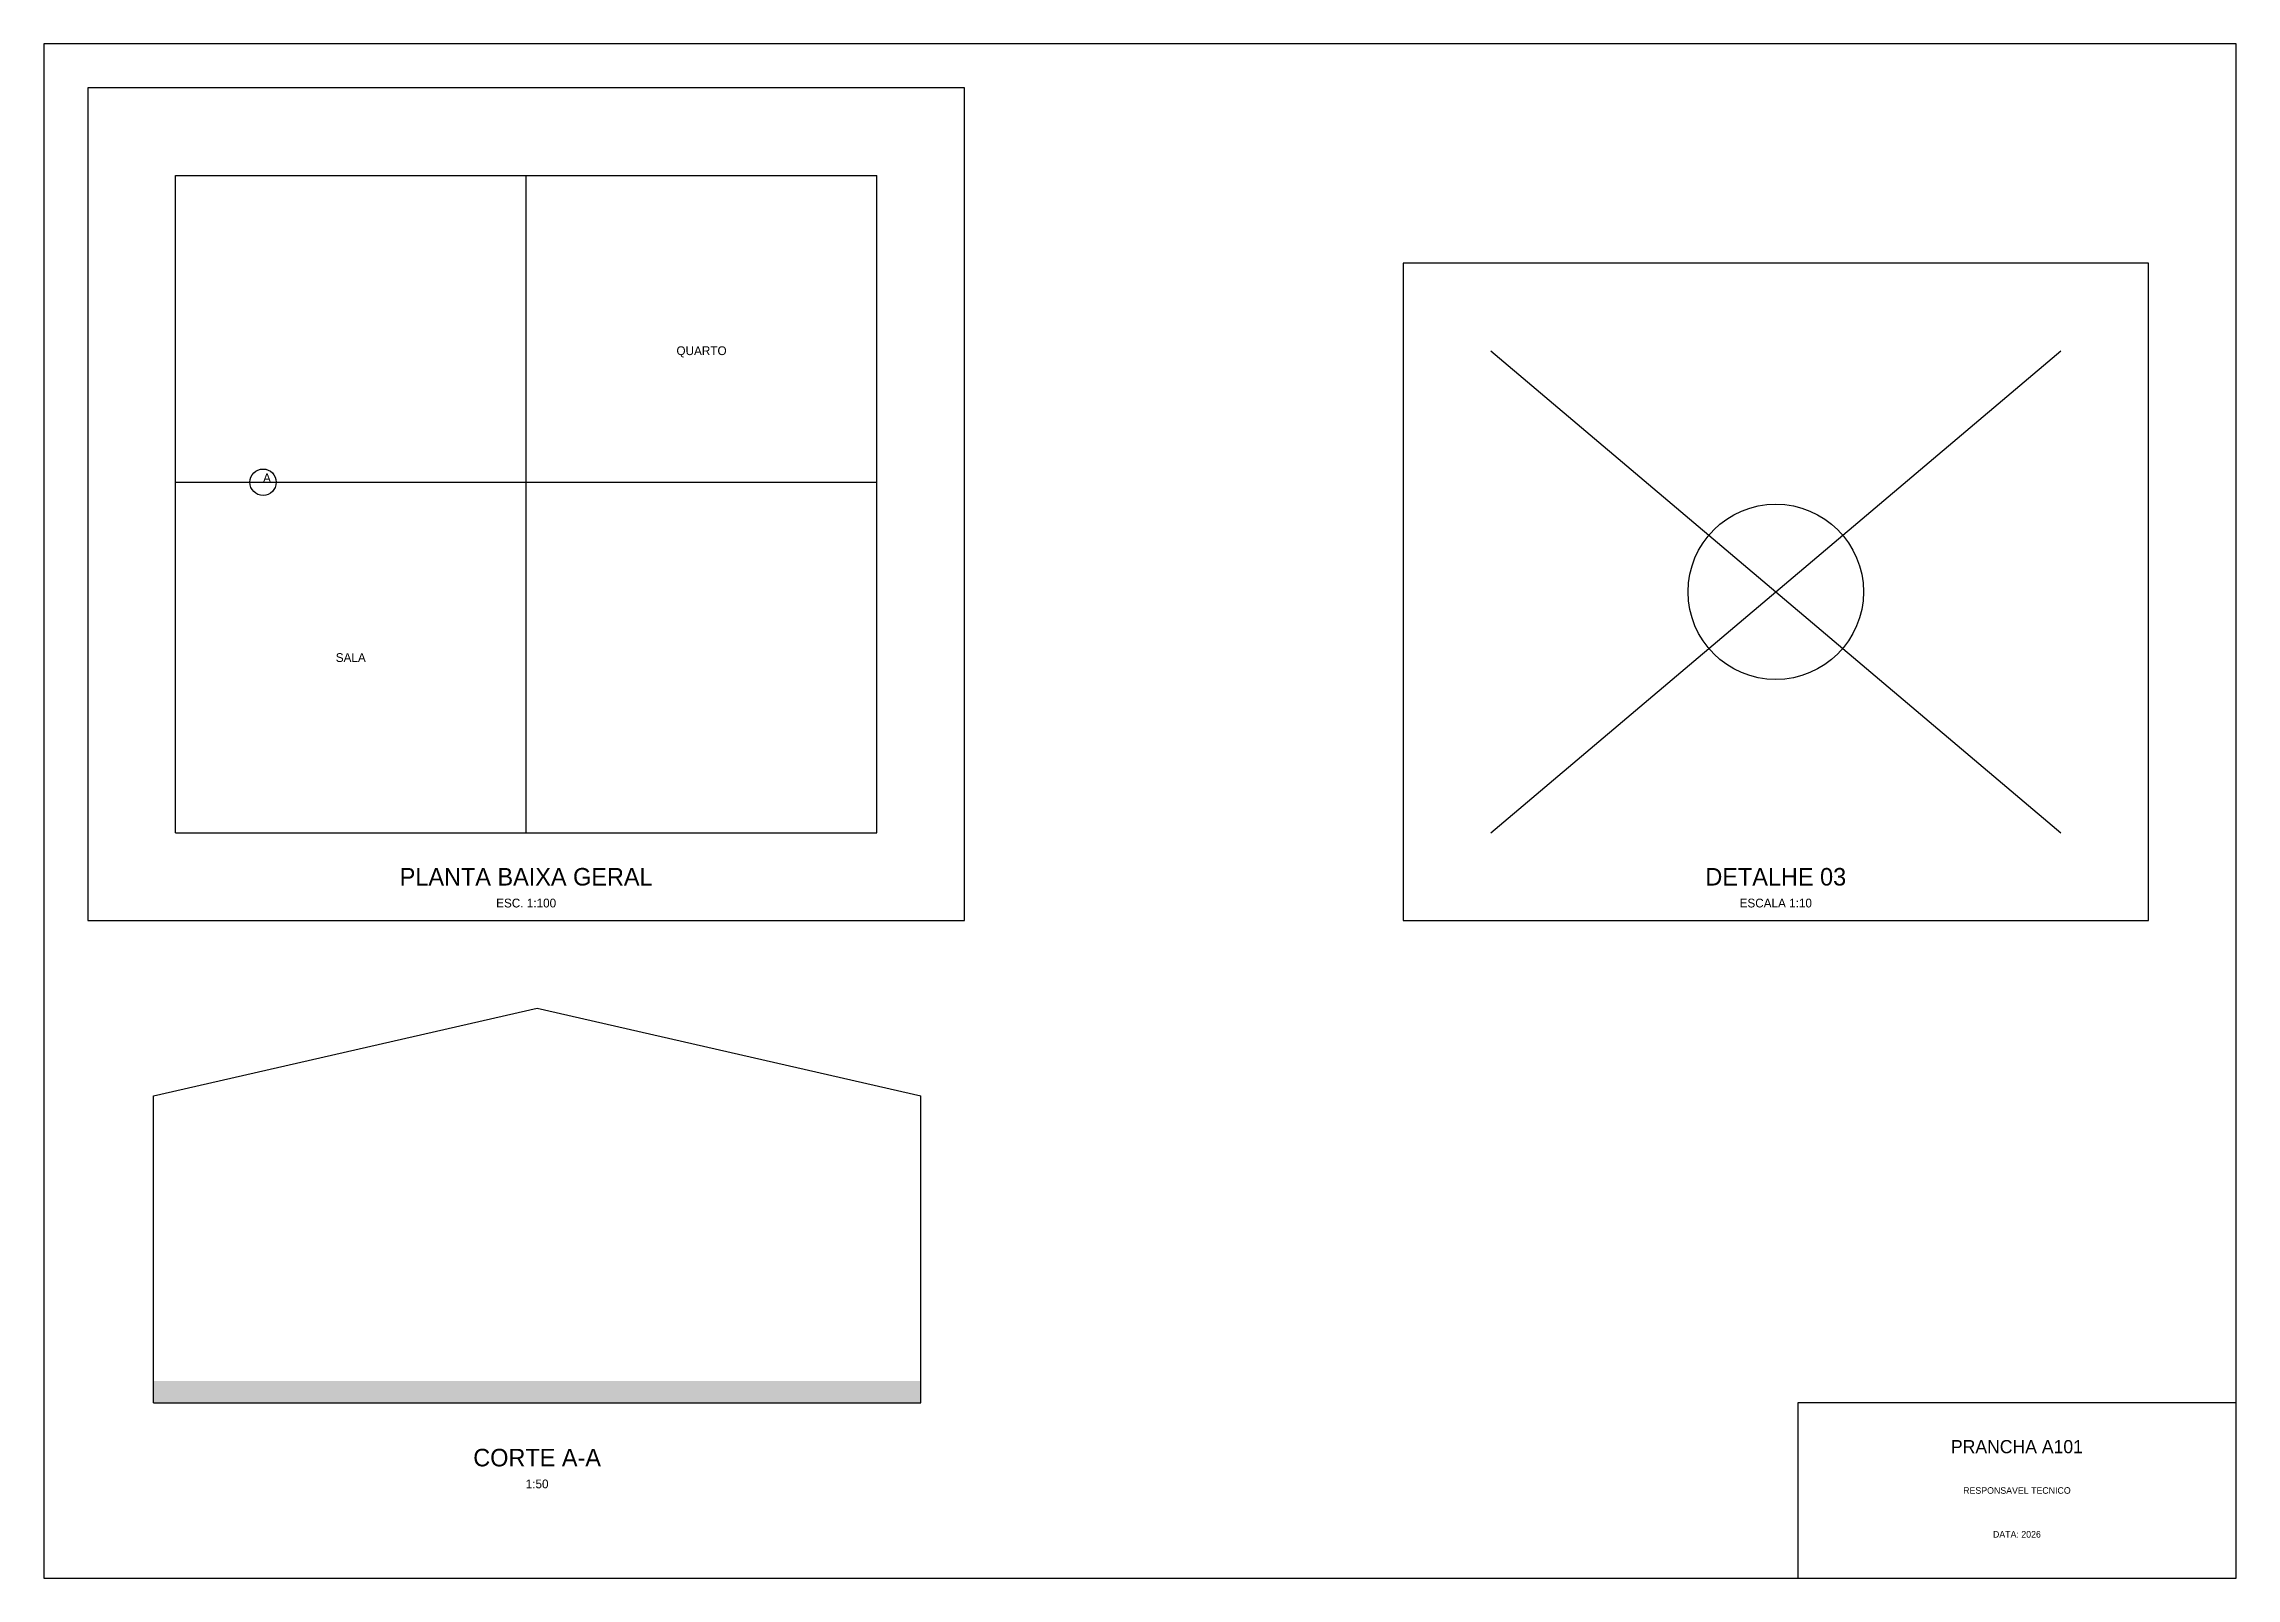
# Model space of a CAD drawing. Header units: metres. Extents: x 0 to 1000, y 0 to 700.
import ezdxf
from ezdxf.enums import TextEntityAlignment as Align

# ---------------------------------------------------------------- set-up
doc = ezdxf.new("R2010")
doc.units = ezdxf.units.M

# ---------------------------------------------------------------- blocks, each defined once
blk = doc.blocks.new('CORTE_MARK')
blk.add_circle((0, 0), 6)
blk.add_attdef('LBL', (0, 0), '', height=4)

msp = doc.modelspace()

# ---------------------------------------------------------------- hatches: boundary and pattern name
msp.add_hatch(color=7).paths.add_polyline_path([(50, 80), (400, 80), (400, 90), (50, 90)])

# ---------------------------------------------------------------- linework, layer by layer
for p, q in [((60, 640), (380, 640)), ((60, 340), (60, 640)), ((220, 340), (220, 640)), ((380, 340), (380, 640)), ((660, 340), (920, 560)), ((660, 560), (920, 340)), ((60, 500), (380, 500)), ((60, 340), (380, 340)), ((50, 220), (225, 260)), ((225, 260), (400, 220)), ((50, 80), (50, 220)), ((400, 80), (400, 220)), ((50, 80), (400, 80))]:
    msp.add_line(p, q)
for points in [[(0, 0), (1000, 0), (1000, 700), (0, 700)], [(20, 300), (420, 300), (420, 680), (20, 680)], [(620, 300), (960, 300), (960, 600), (620, 600)], [(800, 0), (1000, 0), (1000, 80), (800, 80)]]:
    msp.add_lwpolyline(points, close=True)
msp.add_circle((790, 450), 40)

# ---------------------------------------------------------------- block references
msp.add_blockref('CORTE_MARK', (100, 500)).add_auto_attribs({'LBL': 'A'})

# ---------------------------------------------------------------- texts
for s, height, p in [('QUARTO', 4, (300, 560)), ('SALA', 4, (140, 420)), ('PLANTA BAIXA GERAL', 8, (220, 320)), ('DETALHE 03', 8, (790, 320)), ('ESC. 1:100', 4, (220, 308)), ('ESCALA 1:10', 4, (790, 308)), ('PRANCHA A101', 6, (900, 60)), ('CORTE A-A', 8, (225, 55)), ('1:50', 4, (225, 43)), ('RESPONSAVEL TECNICO', 3, (900, 40)), ('DATA: 2026', 3, (900, 20))]:
    msp.add_text(s, height=height).set_placement(p, align=Align.MIDDLE_CENTER)

doc.saveas('drawing.dxf')
